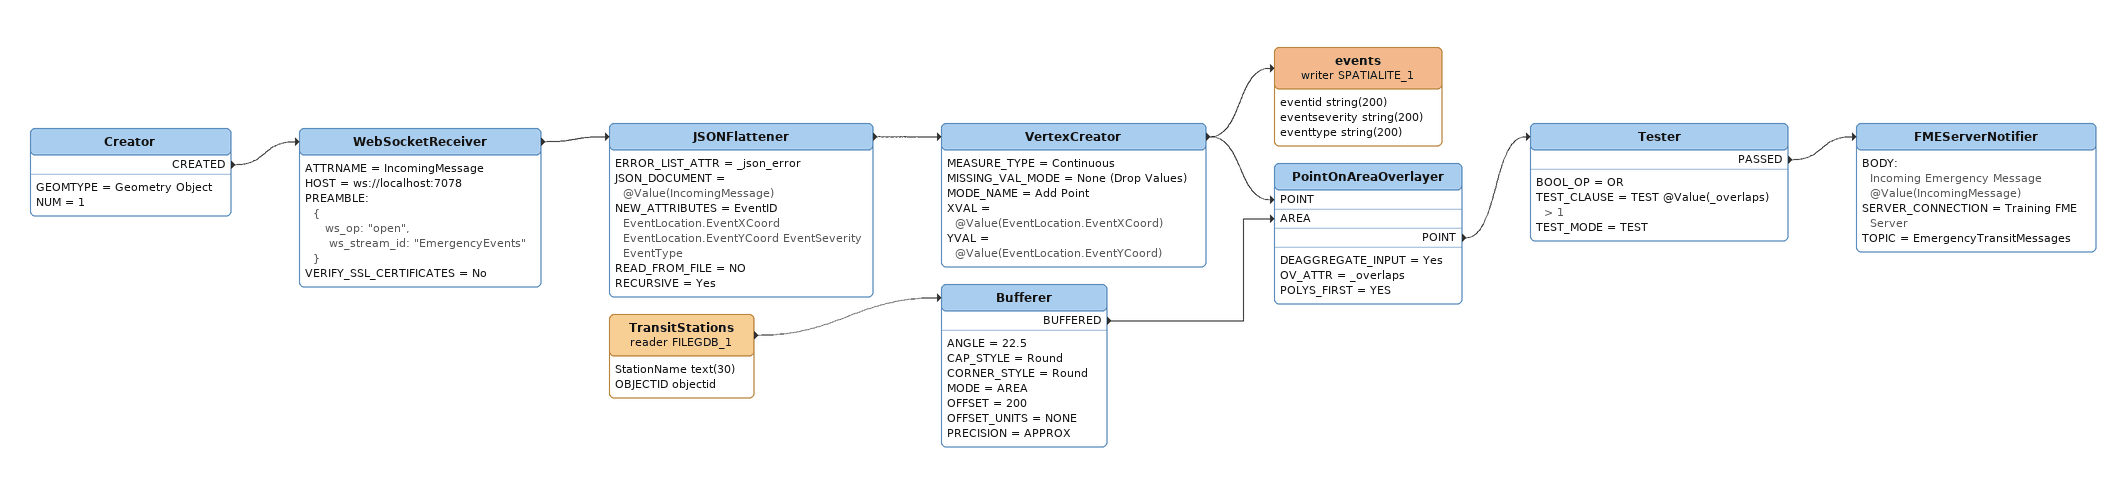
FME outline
Creator
    GEOMTYPE = Geometry Object
    NUM = 1
    CREATED -> WebSocketReceiver
WebSocketReceiver
    ATTRNAME = IncomingMessage
    HOST = ws://localhost:7078
    PREAMBLE:
      {
         ws_op: "open",
          ws_stream_id: "EmergencyEvents"
      }
    VERIFY_SSL_CERTIFICATES = No
    -> JSONFlattener
JSONFlattener
    ERROR_LIST_ATTR = _json_error
    JSON_DOCUMENT = @Value(IncomingMessage)
    NEW_ATTRIBUTES = EventID EventLocation.EventXCoord EventLocation.EventYCoord EventSeverity EventType
    READ_FROM_FILE = NO
    RECURSIVE = Yes
    -> VertexCreator
VertexCreator
    MEASURE_TYPE = Continuous
    MISSING_VAL_MODE = None (Drop Values)
    MODE_NAME = Add Point
    XVAL = @Value(EventLocation.EventXCoord)
    YVAL = @Value(EventLocation.EventYCoord)
    -> PointOnAreaOverlayer [POINT]
    -> events (writer SPATIALITE_1)
events (writer SPATIALITE_1)
    attributes: eventid string(200), eventseverity string(200), eventtype string(200)
TransitStations (reader FILEGDB_1)
    attributes: StationName text(30), OBJECTID objectid
    -> Bufferer
Bufferer
    ANGLE = 22.5
    CAP_STYLE = Round
    CORNER_STYLE = Round
    MODE = AREA
    OFFSET = 200
    OFFSET_UNITS = NONE
    PRECISION = APPROX
    BUFFERED -> PointOnAreaOverlayer [AREA]
PointOnAreaOverlayer
    DEAGGREGATE_INPUT = Yes
    OV_ATTR = _overlaps
    POLYS_FIRST = YES
    POINT -> Tester
Tester
    BOOL_OP = OR
    TEST_CLAUSE = TEST @Value(_overlaps) > 1
    TEST_MODE = TEST
    PASSED -> FMEServerNotifier
FMEServerNotifier
    BODY:
      Incoming Emergency Message
      @Value(IncomingMessage)
    SERVER_CONNECTION = Training FME Server
    TOPIC = EmergencyTransitMessages
